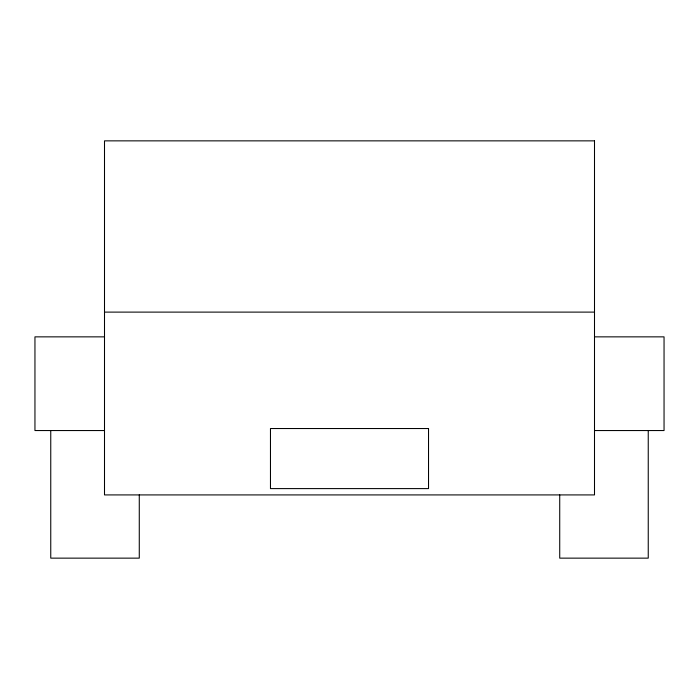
<?xml version="1.0" encoding="UTF-8"?>
<svg xmlns="http://www.w3.org/2000/svg" width="699" height="699" viewBox="0 0 699 699"><rect width="100%" height="100%" fill="white"/><g stroke="black" fill="none" stroke-linecap="round" stroke-linejoin="round"><path stroke-width="1.05" d="M104.501 312.112L594.5 312.112M104.501 336.857L34.95 336.857L34.95 430.549L104.501 430.549M594.5 336.857L664.05 336.857L664.05 430.549L594.5 430.549M648.244 430.601L648.244 558.143L559.724 558.143L559.724 494.918M139.276 494.918L139.276 558.143L50.756 558.143L50.756 430.601M594.5 140.857L104.501 140.857L104.501 494.918L594.5 494.918L594.5 140.857M428.531 428.531L270.469 428.531L270.469 488.601L428.531 488.601L428.531 428.531"/></g></svg>
